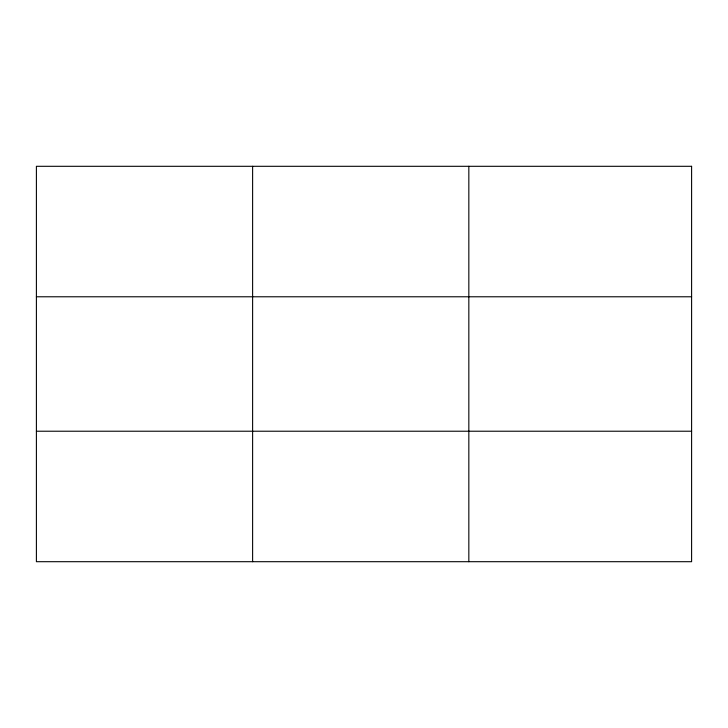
<?xml version="1.0" encoding="UTF-8"?>
<svg xmlns="http://www.w3.org/2000/svg" width="728" height="728" viewBox="0 0 728 728"><rect width="100%" height="100%" fill="white"/><g stroke="black" fill="none" stroke-linecap="round" stroke-linejoin="round"><path stroke-width="1.09" d="M252.616 166.303L252.616 561.697M468.832 166.303L468.832 561.697M36.4 296.778L691.6 296.778M36.4 431.222L691.6 431.222M691.6 166.303L691.6 561.697L36.4 561.697L36.4 166.303L691.6 166.303"/></g></svg>
